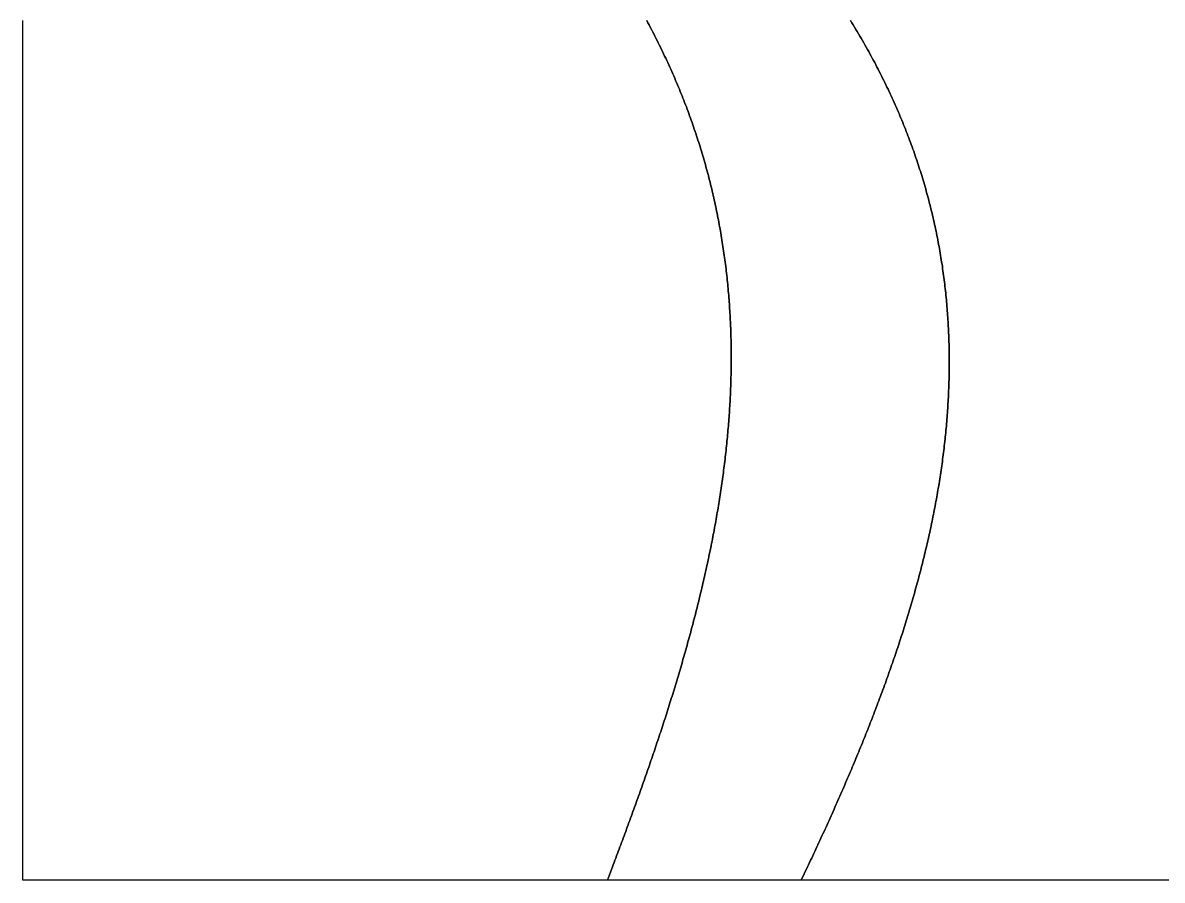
# Model space of a CAD drawing. Header units: millimetres. Extents: x 0 to 514, y 0 to 387.
# Drawn here: x 0 to 257, y 0 to 193.5 of the extents above; entities that cross this region are included whole.
import ezdxf

# ---------------------------------------------------------------- set-up
doc = ezdxf.new("R2010")
doc.units = ezdxf.units.MM
for name, color, linetype in [('P01', 3, 'CONTINUOUS'), ('P02', 3, 'CONTINUOUS'), ('P03', 3, 'CONTINUOUS')]:
    doc.layers.add(name, color=color, linetype=linetype)

msp = doc.modelspace()

# ---------------------------------------------------------------- linework, layer by layer
at = {"layer": 'P01'}
msp.add_lwpolyline([(140.733027, 194), (141, 193.5), (141.266643, 193), (141.531141, 192.5), (141.7935, 192), (142.053725, 191.5), (142.31182, 191), (142.567791, 190.5), (142.821642, 190), (143.073379, 189.5), (143.323007, 189), (143.57053, 188.5), (143.815954, 188), (144.059283, 187.5), (144.300523, 187), (144.539679, 186.5), (144.776755, 186), (145.011756, 185.5), (145.244688, 185), (145.475556, 184.5), (145.704364, 184), (145.931117, 183.5), (146.155821, 183), (146.37848, 182.5), (146.5991, 182), (146.817685, 181.5), (147.034241, 181), (147.248772, 180.5), (147.461284, 180), (147.671781, 179.5), (147.880268, 179), (148.086751, 178.5), (148.291234, 178), (148.493722, 177.5), (148.694221, 177), (148.892735, 176.5), (149.08927, 176), (149.28383, 175.5), (149.47642, 175), (149.667045, 174.5), (149.855711, 174), (150.042422, 173.5), (150.227183, 173), (150.41, 172.5), (150.590877, 172), (150.769819, 171.5), (150.946831, 171), (151.121919, 170.5), (151.295087, 170), (151.46634, 169.5), (151.635683, 169), (151.803121, 168.5), (151.96866, 168), (152.132303, 167.5), (152.294057, 167), (152.453926, 166.5), (152.611916, 166), (152.76803, 165.5), (152.922274, 165), (153.074654, 164.5), (153.225174, 164), (153.373838, 163.5), (153.520653, 163), (153.665623, 162.5), (153.808753, 162), (153.950048, 161.5), (154.089513, 161), (154.227153, 160.5), (154.362973, 160), (154.496979, 159.5), (154.629174, 159), (154.759564, 158.5), (154.888154, 158), (155.014949, 157.5), (155.139954, 157), (155.263175, 156.5), (155.384615, 156), (155.50428, 155.5), (155.622174, 155), (155.738304, 154.5), (155.852674, 154), (155.965289, 153.5), (156.076153, 153), (156.185273, 152.5), (156.292652, 152), (156.398296, 151.5), (156.50221, 151), (156.604399, 150.5), (156.704868, 150), (156.803621, 149.5), (156.900665, 149), (156.996003, 148.5), (157.089641, 148), (157.181583, 147.5), (157.271836, 147), (157.360403, 146.5), (157.44729, 146), (157.532502, 145.5), (157.616044, 145), (157.69792, 144.5), (157.778136, 144), (157.856696, 143.5), (157.933607, 143), (158.008872, 142.5), (158.082497, 142), (158.154486, 141.5), (158.224845, 141), (158.293579, 140.5), (158.360692, 140), (158.42619, 139.5), (158.490078, 139), (158.55236, 138.5), (158.613042, 138), (158.672129, 137.5), (158.729625, 137), (158.785535, 136.5), (158.839865, 136), (158.89262, 135.5), (158.943804, 135), (158.993423, 134.5), (159.041482, 134), (159.087985, 133.5), (159.132937, 133), (159.176344, 132.5), (159.21821, 132), (159.258541, 131.5), (159.297341, 131), (159.334616, 130.5), (159.37037, 130), (159.404609, 129.5), (159.437337, 129), (159.46856, 128.5), (159.498282, 128), (159.526508, 127.5), (159.553244, 127), (159.578494, 126.5), (159.602263, 126), (159.624557, 125.5), (159.64538, 125), (159.664738, 124.5), (159.682635, 124), (159.699076, 123.5), (159.714067, 123), (159.727612, 122.5), (159.739716, 122), (159.750384, 121.5), (159.759622, 121), (159.767434, 120.5), (159.773825, 120), (159.7788, 119.5), (159.782365, 119), (159.784524, 118.5), (159.785282, 118), (159.784645, 117.5), (159.782616, 117), (159.779202, 116.5), (159.774407, 116), (159.768236, 115.5), (159.760695, 115), (159.751787, 114.5), (159.741519, 114), (159.729894, 113.5), (159.716919, 113), (159.702598, 112.5), (159.686936, 112), (159.669938, 111.5), (159.65161, 111), (159.631955, 110.5), (159.610979, 110), (159.588688, 109.5), (159.565085, 109), (159.540177, 108.5), (159.513967, 108), (159.486462, 107.5), (159.457666, 107), (159.427583, 106.5), (159.39622, 106), (159.36358, 105.5), (159.32967, 105), (159.294493, 104.5), (159.258056, 104), (159.220362, 103.5), (159.181417, 103), (159.141227, 102.5), (159.099795, 102), (159.057127, 101.5), (159.013228, 101), (158.968103, 100.5), (158.921756, 100), (158.874194, 99.5), (158.82542, 99), (158.775441, 98.5), (158.72426, 98), (158.671883, 97.5), (158.618314, 97), (158.56356, 96.5), (158.507624, 96), (158.450512, 95.5), (158.392229, 95), (158.33278, 94.5), (158.272169, 94), (158.210403, 93.5), (158.147485, 93), (158.08342, 92.5), (158.018215, 92), (157.951873, 91.5), (157.8844, 91), (157.8158, 90.5), (157.746079, 90), (157.675242, 89.5), (157.603294, 89), (157.530239, 88.5), (157.456083, 88), (157.38083, 87.5), (157.304486, 87), (157.227056, 86.5), (157.148544, 86), (157.068956, 85.5), (156.988296, 85), (156.90657, 84.5), (156.823783, 84), (156.739939, 83.5), (156.655044, 83), (156.569102, 82.5), (156.482119, 82), (156.394099, 81.5), (156.305048, 81), (156.21497, 80.5), (156.123871, 80), (156.031755, 79.5), (155.938628, 79), (155.844494, 78.5), (155.749359, 78), (155.653227, 77.5), (155.556104, 77), (155.457993, 76.5), (155.358902, 76), (155.258834, 75.5), (155.157794, 75), (155.055787, 74.5), (154.952819, 74), (154.848894, 73.5), (154.744018, 73), (154.638195, 72.5), (154.53143, 72), (154.423729, 71.5), (154.315096, 71), (154.205536, 70.5), (154.095055, 70), (153.983657, 69.5), (153.871347, 69), (153.75813, 68.5), (153.644012, 68), (153.528997, 67.5), (153.41309, 67), (153.296296, 66.5), (153.178621, 66), (153.060069, 65.5), (152.940645, 65), (152.820354, 64.5), (152.699201, 64), (152.577192, 63.5), (152.454331, 63), (152.330622, 62.5), (152.206072, 62), (152.080686, 61.5), (151.954467, 61), (151.827421, 60.5), (151.699554, 60), (151.570869, 59.5), (151.441373, 59), (151.31107, 58.5), (151.179965, 58), (151.048062, 57.5), (150.915368, 57), (150.781887, 56.5), (150.647624, 56), (150.512584, 55.5), (150.376772, 55), (150.240193, 54.5), (150.102852, 54), (149.964754, 53.5), (149.825904, 53), (149.686307, 52.5), (149.545968, 52), (149.404892, 51.5), (149.263084, 51), (149.120548, 50.5), (148.977291, 50), (148.833316, 49.5), (148.68863, 49), (148.543236, 48.5), (148.39714, 48), (148.250347, 47.5), (148.102862, 47), (147.95469, 46.5), (147.805835, 46), (147.656304, 45.5), (147.5061, 45), (147.355229, 44.5), (147.203695, 44), (147.051505, 43.5), (146.898662, 43), (146.745172, 42.5), (146.59104, 42), (146.436271, 41.5), (146.280869, 41), (146.12484, 40.5), (145.968189, 40), (145.810921, 39.5), (145.65304, 39), (145.494552, 38.5), (145.335461, 38), (145.175774, 37.5), (145.015494, 37), (144.854626, 36.5), (144.693177, 36), (144.531149, 35.5), (144.36855, 35), (144.205383, 34.5), (144.041654, 34), (143.877367, 33.5), (143.712528, 33), (143.547141, 32.5), (143.381212, 32), (143.214746, 31.5), (143.047747, 31), (142.880221, 30.5), (142.712172, 30), (142.543606, 29.5), (142.374527, 29), (142.204941, 28.5), (142.034852, 28), (141.864266, 27.5), (141.693187, 27), (141.52162, 26.5), (141.349571, 26), (141.177045, 25.5), (141.004046, 25), (140.830579, 24.5), (140.65665, 24), (140.482263, 23.5), (140.307424, 23), (140.132137, 22.5), (139.956407, 22), (139.78024, 21.5), (139.60364, 21), (139.426612, 20.5), (139.249162, 20), (139.071294, 19.5), (138.893014, 19), (138.714325, 18.5), (138.535234, 18), (138.355746, 17.5), (138.175864, 17), (137.995595, 16.5), (137.814943, 16), (137.633913, 15.5), (137.452511, 15), (137.270741, 14.5), (137.088608, 14), (136.906117, 13.5), (136.723274, 13), (136.540082, 12.5), (136.356548, 12), (136.172676, 11.5), (135.988471, 11), (135.803939, 10.5), (135.619083, 10), (135.43391, 9.5), (135.248423, 9), (135.062629, 8.5), (134.876532, 8), (134.690137, 7.5), (134.503449, 7), (134.316473, 6.5), (134.129215, 6), (133.941678, 5.5), (133.753868, 5), (133.565791, 4.5), (133.37745, 4), (133.188852, 3.5), (133, 3), (131.866142, 0), (0, 0), (0, 3), (0, 3.5), (0, 4), (0, 4.5), (0, 5), (0, 5.5), (0, 6), (0, 6.5), (0, 7), (0, 7.5), (0, 8), (0, 8.5), (0, 9), (0, 9.5), (0, 10), (0, 10.5), (0, 11), (0, 11.5), (0, 12), (0, 12.5), (0, 13), (0, 13.5), (0, 14), (0, 14.5), (0, 15), (0, 15.5), (0, 16), (0, 16.5), (0, 17), (0, 17.5), (0, 18), (0, 18.5), (0, 19), (0, 19.5), (0, 20), (0, 20.5), (0, 21), (0, 21.5), (0, 22), (0, 22.5), (0, 23), (0, 23.5), (0, 24), (0, 24.5), (0, 25), (0, 25.5), (0, 26), (0, 26.5), (0, 27), (0, 27.5), (0, 28), (0, 28.5), (0, 29), (0, 29.5), (0, 30), (0, 30.5), (0, 31), (0, 31.5), (0, 32), (0, 32.5), (0, 33), (0, 33.5), (0, 34), (0, 34.5), (0, 35), (0, 35.5), (0, 36), (0, 36.5), (0, 37), (0, 37.5), (0, 38), (0, 38.5), (0, 39), (0, 39.5), (0, 40), (0, 40.5), (0, 41), (0, 41.5), (0, 42), (0, 42.5), (0, 43), (0, 43.5), (0, 44), (0, 44.5), (0, 45), (0, 45.5), (0, 46), (0, 46.5), (0, 47), (0, 47.5), (0, 48), (0, 48.5), (0, 49), (0, 49.5), (0, 50), (0, 50.5), (0, 51), (0, 51.5), (0, 52), (0, 52.5), (0, 53), (0, 53.5), (0, 54), (0, 54.5), (0, 55), (0, 55.5), (0, 56), (0, 56.5), (0, 57), (0, 57.5), (0, 58), (0, 58.5), (0, 59), (0, 59.5), (0, 60), (0, 60.5), (0, 61), (0, 61.5), (0, 62), (0, 62.5), (0, 63), (0, 63.5), (0, 64), (0, 64.5), (0, 65), (0, 65.5), (0, 66), (0, 66.5), (0, 67), (0, 67.5), (0, 68), (0, 68.5), (0, 69), (0, 69.5), (0, 70), (0, 70.5), (0, 71), (0, 71.5), (0, 72), (0, 72.5), (0, 73), (0, 73.5), (0, 74), (0, 74.5), (0, 75), (0, 75.5), (0, 76), (0, 76.5), (0, 77), (0, 77.5), (0, 78), (0, 78.5), (0, 79), (0, 79.5), (0, 80), (0, 80.5), (0, 81), (0, 81.5), (0, 82), (0, 82.5), (0, 83), (0, 83.5), (0, 84), (0, 84.5), (0, 85), (0, 85.5), (0, 86), (0, 86.5), (0, 87), (0, 87.5), (0, 88), (0, 88.5), (0, 89), (0, 89.5), (0, 90), (0, 90.5), (0, 91), (0, 91.5), (0, 92), (0, 92.5), (0, 93), (0, 93.5), (0, 94), (0, 94.5), (0, 95), (0, 95.5), (0, 96), (0, 96.5), (0, 97), (0, 97.5), (0, 98), (0, 98.5), (0, 99), (0, 99.5), (0, 100), (0, 100.5), (0, 101), (0, 101.5), (0, 102), (0, 102.5), (0, 103), (0, 103.5), (0, 104), (0, 104.5), (0, 105), (0, 105.5), (0, 106), (0, 106.5), (0, 107), (0, 107.5), (0, 108), (0, 108.5), (0, 109), (0, 109.5), (0, 110), (0, 110.5), (0, 111), (0, 111.5), (0, 112), (0, 112.5), (0, 113), (0, 113.5), (0, 114), (0, 114.5), (0, 115), (0, 115.5), (0, 116), (0, 116.5), (0, 117), (0, 117.5), (0, 118), (0, 118.5), (0, 119), (0, 119.5), (0, 120), (0, 120.5), (0, 121), (0, 121.5), (0, 122), (0, 122.5), (0, 123), (0, 123.5), (0, 124), (0, 124.5), (0, 125), (0, 125.5), (0, 126), (0, 126.5), (0, 127), (0, 127.5), (0, 128), (0, 128.5), (0, 129), (0, 129.5), (0, 130), (0, 130.5), (0, 131), (0, 131.5), (0, 132), (0, 132.5), (0, 133), (0, 133.5), (0, 134), (0, 134.5), (0, 135), (0, 135.5), (0, 136), (0, 136.5), (0, 137), (0, 137.5), (0, 138), (0, 138.5), (0, 139), (0, 139.5), (0, 140), (0, 140.5), (0, 141), (0, 141.5), (0, 142), (0, 142.5), (0, 143), (0, 143.5), (0, 144), (0, 144.5), (0, 145), (0, 145.5), (0, 146), (0, 146.5), (0, 147), (0, 147.5), (0, 148), (0, 148.5), (0, 149), (0, 149.5), (0, 150), (0, 150.5), (0, 151), (0, 151.5), (0, 152), (0, 152.5), (0, 153), (0, 153.5), (0, 154), (0, 154.5), (0, 155), (0, 155.5), (0, 156), (0, 156.5), (0, 157), (0, 157.5), (0, 158), (0, 158.5), (0, 159), (0, 159.5), (0, 160), (0, 160.5), (0, 161), (0, 161.5), (0, 162), (0, 162.5), (0, 163), (0, 163.5), (0, 164), (0, 164.5), (0, 165), (0, 165.5), (0, 166), (0, 166.5), (0, 167), (0, 167.5), (0, 168), (0, 168.5), (0, 169), (0, 169.5), (0, 170), (0, 170.5), (0, 171), (0, 171.5), (0, 172), (0, 172.5), (0, 173), (0, 173.5), (0, 174), (0, 174.5), (0, 175), (0, 175.5), (0, 176), (0, 176.5), (0, 177), (0, 177.5), (0, 178), (0, 178.5), (0, 179), (0, 179.5), (0, 180), (0, 180.5), (0, 181), (0, 181.5), (0, 182), (0, 182.5), (0, 183), (0, 183.5), (0, 184), (0, 184.5), (0, 185), (0, 185.5), (0, 186), (0, 186.5), (0, 187), (0, 187.5), (0, 188), (0, 188.5), (0, 189), (0, 189.5), (0, 190), (0, 190.5), (0, 191), (0, 191.5), (0, 192), (0, 192.5), (0, 193), (0, 193.5), (0, 194)], dxfattribs=at)
at = {"layer": 'P02'}
msp.add_lwpolyline([(186.693905, 194), (187, 193.5), (187.305889, 193), (187.609385, 192.5), (187.910495, 192), (188.209222, 191.5), (188.505573, 191), (188.799551, 190.5), (189.091163, 190), (189.380413, 189.5), (189.667307, 189), (189.951849, 188.5), (190.234045, 188), (190.5139, 187.5), (190.791418, 187), (191.066605, 186.5), (191.339467, 186), (191.610007, 185.5), (191.878232, 185), (192.144146, 184.5), (192.407755, 184), (192.669063, 183.5), (192.928076, 183), (193.184798, 182.5), (193.439236, 182), (193.691393, 181.5), (193.941276, 181), (194.188888, 180.5), (194.434236, 180), (194.677324, 179.5), (194.918157, 179), (195.156741, 178.5), (195.393081, 178), (195.627181, 177.5), (195.859047, 177), (196.088684, 176.5), (196.316098, 176), (196.541292, 175.5), (196.764272, 175), (196.985044, 174.5), (197.203612, 174), (197.419982, 173.5), (197.634158, 173), (197.846146, 172.5), (198.055951, 172), (198.263578, 171.5), (198.469032, 171), (198.672318, 170.5), (198.873441, 170), (199.072406, 169.5), (199.269219, 169), (199.463885, 168.5), (199.656408, 168), (199.846793, 167.5), (200.035047, 167), (200.221173, 166.5), (200.405177, 166), (200.587065, 165.5), (200.76684, 165), (200.944509, 164.5), (201.120077, 164), (201.293548, 163.5), (201.464927, 163), (201.63422, 162.5), (201.801432, 162), (201.966568, 161.5), (202.129633, 161), (202.290632, 160.5), (202.44957, 160), (202.606452, 159.5), (202.761284, 159), (202.91407, 158.5), (203.064816, 158), (203.213526, 157.5), (203.360207, 157), (203.504862, 156.5), (203.647497, 156), (203.788117, 155.5), (203.926728, 155), (204.063333, 154.5), (204.197939, 154), (204.330551, 153.5), (204.461173, 153), (204.589811, 152.5), (204.716469, 152), (204.841154, 151.5), (204.963869, 151), (205.084621, 150.5), (205.203413, 150), (205.320252, 149.5), (205.435142, 149), (205.548089, 148.5), (205.659097, 148), (205.768172, 147.5), (205.875319, 147), (205.980542, 146.5), (206.083848, 146), (206.18524, 145.5), (206.284725, 145), (206.382307, 144.5), (206.477991, 144), (206.571783, 143.5), (206.663687, 143), (206.753709, 142.5), (206.841854, 142), (206.928126, 141.5), (207.012532, 141), (207.095075, 140.5), (207.175762, 140), (207.254597, 139.5), (207.331585, 139), (207.406732, 138.5), (207.480042, 138), (207.551521, 137.5), (207.621174, 137), (207.689005, 136.5), (207.75502, 136), (207.819225, 135.5), (207.881623, 135), (207.942221, 134.5), (208.001023, 134), (208.058035, 133.5), (208.113261, 133), (208.166706, 132.5), (208.218377, 132), (208.268277, 131.5), (208.316412, 131), (208.362787, 130.5), (208.407407, 130), (208.450278, 129.5), (208.491404, 129), (208.53079, 128.5), (208.568442, 128), (208.604364, 127.5), (208.638562, 127), (208.671041, 126.5), (208.701806, 126), (208.730862, 125.5), (208.758213, 125), (208.783867, 124.5), (208.807826, 124), (208.830097, 123.5), (208.850684, 123), (208.869593, 122.5), (208.886829, 122), (208.902396, 121.5), (208.916301, 121), (208.928547, 120.5), (208.93914, 120), (208.948086, 119.5), (208.955389, 119), (208.961054, 118.5), (208.965087, 118), (208.967492, 117.5), (208.968275, 117), (208.967441, 116.5), (208.964995, 116), (208.960942, 115.5), (208.955287, 115), (208.948035, 114.5), (208.939191, 114), (208.928761, 113.5), (208.916749, 113), (208.903161, 112.5), (208.888001, 112), (208.871275, 111.5), (208.852988, 111), (208.833145, 110.5), (208.811752, 110), (208.788812, 109.5), (208.764332, 109), (208.738316, 108.5), (208.710769, 108), (208.681697, 107.5), (208.651105, 107), (208.618997, 106.5), (208.585379, 106), (208.550257, 105.5), (208.513634, 105), (208.475516, 104.5), (208.435909, 104), (208.394817, 103.5), (208.352246, 103), (208.3082, 102.5), (208.262685, 102), (208.215705, 101.5), (208.167267, 101), (208.117374, 100.5), (208.066032, 100), (208.013247, 99.5), (207.959023, 99), (207.903365, 98.5), (207.846279, 98), (207.787769, 97.5), (207.72784, 97), (207.666499, 96.5), (207.603749, 96), (207.539597, 95.5), (207.474046, 95), (207.407103, 94.5), (207.338771, 94), (207.269057, 93.5), (207.197966, 93), (207.125502, 92.5), (207.051671, 92), (206.976477, 91.5), (206.899926, 91), (206.822023, 90.5), (206.742774, 90), (206.662182, 89.5), (206.580254, 89), (206.496993, 88.5), (206.412407, 88), (206.326499, 87.5), (206.239274, 87), (206.150738, 86.5), (206.060896, 86), (205.969753, 85.5), (205.877314, 85), (205.783584, 84.5), (205.688568, 84), (205.592272, 83.5), (205.4947, 83), (205.395858, 82.5), (205.29575, 82), (205.194382, 81.5), (205.091758, 81), (204.987885, 80.5), (204.882766, 80), (204.776408, 79.5), (204.668815, 79), (204.559992, 78.5), (204.449945, 78), (204.338678, 77.5), (204.226196, 77), (204.112506, 76.5), (203.997611, 76), (203.881517, 75.5), (203.764229, 75), (203.645752, 74.5), (203.526092, 74), (203.405252, 73.5), (203.283239, 73), (203.160058, 72.5), (203.035713, 72), (202.91021, 71.5), (202.783553, 71), (202.655749, 70.5), (202.526801, 70), (202.396716, 69.5), (202.265498, 69), (202.133152, 68.5), (201.999683, 68), (201.865097, 67.5), (201.729398, 67), (201.592593, 66.5), (201.454684, 66), (201.315679, 65.5), (201.175582, 65), (201.034398, 64.5), (200.892132, 64), (200.748789, 63.5), (200.604375, 63), (200.458894, 62.5), (200.312352, 62), (200.164753, 61.5), (200.016103, 61), (199.866407, 60.5), (199.71567, 60), (199.563897, 59.5), (199.411093, 59), (199.257263, 58.5), (199.102413, 58), (198.946547, 57.5), (198.789671, 57), (198.63179, 56.5), (198.472908, 56), (198.313031, 55.5), (198.152164, 55), (197.990312, 54.5), (197.82748, 54), (197.663673, 53.5), (197.498897, 53), (197.333156, 52.5), (197.166456, 52), (196.998802, 51.5), (196.830198, 51), (196.66065, 50.5), (196.490163, 50), (196.318742, 49.5), (196.146392, 49), (195.973118, 48.5), (195.798926, 48), (195.62382, 47.5), (195.447806, 47), (195.270888, 46.5), (195.093072, 46), (194.914363, 45.5), (194.734765, 45), (194.554285, 44.5), (194.372927, 44), (194.190696, 43.5), (194.007598, 43), (193.823637, 42.5), (193.638818, 42), (193.453147, 41.5), (193.266629, 41), (193.079268, 40.5), (192.891071, 40), (192.702041, 39.5), (192.512185, 39), (192.321507, 38.5), (192.130012, 38), (191.937705, 37.5), (191.744593, 37), (191.550678, 36.5), (191.355968, 36), (191.160466, 35.5), (190.964178, 35), (190.767109, 34.5), (190.569264, 34), (190.370649, 33.5), (190.171267, 33), (189.971125, 32.5), (189.770228, 32), (189.56858, 31.5), (189.366187, 31), (189.163054, 30.5), (188.959185, 30), (188.754587, 29.5), (188.549264, 29), (188.34322, 28.5), (188.136463, 28), (187.928995, 27.5), (187.720823, 27), (187.511952, 26.5), (187.302386, 26), (187.092131, 25.5), (186.881192, 25), (186.669574, 24.5), (186.457282, 24), (186.244321, 23.5), (186.030697, 23), (185.816414, 22.5), (185.601477, 22), (185.385892, 21.5), (185.169664, 21), (184.952797, 20.5), (184.735297, 20), (184.517169, 19.5), (184.298419, 19), (184.07905, 18.5), (183.859069, 18), (183.63848, 17.5), (183.417288, 17), (183.1955, 16.5), (182.973118, 16), (182.75015, 15.5), (182.526599, 15), (182.302472, 14.5), (182.077772, 14), (181.852506, 13.5), (181.626677, 13), (181.400293, 12.5), (181.173356, 12), (180.945873, 11.5), (180.717849, 11), (180.489289, 10.5), (180.260197, 10), (180.03058, 9.5), (179.800441, 9), (179.569787, 8.5), (179.338622, 8), (179.106951, 7.5), (178.874779, 7), (178.642112, 6.5), (178.408955, 6), (178.175313, 5.5), (177.94119, 5), (177.706592, 4.5), (177.471525, 4), (177.235992, 3.5), (177, 3), (175.582677, 0), (131.866142, 0), (133, 3), (133.188852, 3.5), (133.37745, 4), (133.565791, 4.5), (133.753868, 5), (133.941678, 5.5), (134.129215, 6), (134.316473, 6.5), (134.503449, 7), (134.690137, 7.5), (134.876532, 8), (135.062629, 8.5), (135.248423, 9), (135.43391, 9.5), (135.619083, 10), (135.803939, 10.5), (135.988471, 11), (136.172676, 11.5), (136.356548, 12), (136.540082, 12.5), (136.723274, 13), (136.906117, 13.5), (137.088608, 14), (137.270741, 14.5), (137.452511, 15), (137.633913, 15.5), (137.814943, 16), (137.995595, 16.5), (138.175864, 17), (138.355746, 17.5), (138.535234, 18), (138.714325, 18.5), (138.893014, 19), (139.071294, 19.5), (139.249162, 20), (139.426612, 20.5), (139.60364, 21), (139.78024, 21.5), (139.956407, 22), (140.132137, 22.5), (140.307424, 23), (140.482263, 23.5), (140.65665, 24), (140.830579, 24.5), (141.004046, 25), (141.177045, 25.5), (141.349571, 26), (141.52162, 26.5), (141.693187, 27), (141.864266, 27.5), (142.034852, 28), (142.204941, 28.5), (142.374527, 29), (142.543606, 29.5), (142.712172, 30), (142.880221, 30.5), (143.047747, 31), (143.214746, 31.5), (143.381212, 32), (143.547141, 32.5), (143.712528, 33), (143.877367, 33.5), (144.041654, 34), (144.205383, 34.5), (144.36855, 35), (144.531149, 35.5), (144.693177, 36), (144.854626, 36.5), (145.015494, 37), (145.175774, 37.5), (145.335461, 38), (145.494552, 38.5), (145.65304, 39), (145.810921, 39.5), (145.968189, 40), (146.12484, 40.5), (146.280869, 41), (146.436271, 41.5), (146.59104, 42), (146.745172, 42.5), (146.898662, 43), (147.051505, 43.5), (147.203695, 44), (147.355229, 44.5), (147.5061, 45), (147.656304, 45.5), (147.805835, 46), (147.95469, 46.5), (148.102862, 47), (148.250347, 47.5), (148.39714, 48), (148.543236, 48.5), (148.68863, 49), (148.833316, 49.5), (148.977291, 50), (149.120548, 50.5), (149.263084, 51), (149.404892, 51.5), (149.545968, 52), (149.686307, 52.5), (149.825904, 53), (149.964754, 53.5), (150.102852, 54), (150.240193, 54.5), (150.376772, 55), (150.512584, 55.5), (150.647624, 56), (150.781887, 56.5), (150.915368, 57), (151.048062, 57.5), (151.179965, 58), (151.31107, 58.5), (151.441373, 59), (151.570869, 59.5), (151.699554, 60), (151.827421, 60.5), (151.954467, 61), (152.080686, 61.5), (152.206072, 62), (152.330622, 62.5), (152.454331, 63), (152.577192, 63.5), (152.699201, 64), (152.820354, 64.5), (152.940645, 65), (153.060069, 65.5), (153.178621, 66), (153.296296, 66.5), (153.41309, 67), (153.528997, 67.5), (153.644012, 68), (153.75813, 68.5), (153.871347, 69), (153.983657, 69.5), (154.095055, 70), (154.205536, 70.5), (154.315096, 71), (154.423729, 71.5), (154.53143, 72), (154.638195, 72.5), (154.744018, 73), (154.848894, 73.5), (154.952819, 74), (155.055787, 74.5), (155.157794, 75), (155.258834, 75.5), (155.358902, 76), (155.457993, 76.5), (155.556104, 77), (155.653227, 77.5), (155.749359, 78), (155.844494, 78.5), (155.938628, 79), (156.031755, 79.5), (156.123871, 80), (156.21497, 80.5), (156.305048, 81), (156.394099, 81.5), (156.482119, 82), (156.569102, 82.5), (156.655044, 83), (156.739939, 83.5), (156.823783, 84), (156.90657, 84.5), (156.988296, 85), (157.068956, 85.5), (157.148544, 86), (157.227056, 86.5), (157.304486, 87), (157.38083, 87.5), (157.456083, 88), (157.530239, 88.5), (157.603294, 89), (157.675242, 89.5), (157.746079, 90), (157.8158, 90.5), (157.8844, 91), (157.951873, 91.5), (158.018215, 92), (158.08342, 92.5), (158.147485, 93), (158.210403, 93.5), (158.272169, 94), (158.33278, 94.5), (158.392229, 95), (158.450512, 95.5), (158.507624, 96), (158.56356, 96.5), (158.618314, 97), (158.671883, 97.5), (158.72426, 98), (158.775441, 98.5), (158.82542, 99), (158.874194, 99.5), (158.921756, 100), (158.968103, 100.5), (159.013228, 101), (159.057127, 101.5), (159.099795, 102), (159.141227, 102.5), (159.181417, 103), (159.220362, 103.5), (159.258056, 104), (159.294493, 104.5), (159.32967, 105), (159.36358, 105.5), (159.39622, 106), (159.427583, 106.5), (159.457666, 107), (159.486462, 107.5), (159.513967, 108), (159.540177, 108.5), (159.565085, 109), (159.588688, 109.5), (159.610979, 110), (159.631955, 110.5), (159.65161, 111), (159.669938, 111.5), (159.686936, 112), (159.702598, 112.5), (159.716919, 113), (159.729894, 113.5), (159.741519, 114), (159.751787, 114.5), (159.760695, 115), (159.768236, 115.5), (159.774407, 116), (159.779202, 116.5), (159.782616, 117), (159.784645, 117.5), (159.785282, 118), (159.784524, 118.5), (159.782365, 119), (159.7788, 119.5), (159.773825, 120), (159.767434, 120.5), (159.759622, 121), (159.750384, 121.5), (159.739716, 122), (159.727612, 122.5), (159.714067, 123), (159.699076, 123.5), (159.682635, 124), (159.664738, 124.5), (159.64538, 125), (159.624557, 125.5), (159.602263, 126), (159.578494, 126.5), (159.553244, 127), (159.526508, 127.5), (159.498282, 128), (159.46856, 128.5), (159.437337, 129), (159.404609, 129.5), (159.37037, 130), (159.334616, 130.5), (159.297341, 131), (159.258541, 131.5), (159.21821, 132), (159.176344, 132.5), (159.132937, 133), (159.087985, 133.5), (159.041482, 134), (158.993423, 134.5), (158.943804, 135), (158.89262, 135.5), (158.839865, 136), (158.785535, 136.5), (158.729625, 137), (158.672129, 137.5), (158.613042, 138), (158.55236, 138.5), (158.490078, 139), (158.42619, 139.5), (158.360692, 140), (158.293579, 140.5), (158.224845, 141), (158.154486, 141.5), (158.082497, 142), (158.008872, 142.5), (157.933607, 143), (157.856696, 143.5), (157.778136, 144), (157.69792, 144.5), (157.616044, 145), (157.532502, 145.5), (157.44729, 146), (157.360403, 146.5), (157.271836, 147), (157.181583, 147.5), (157.089641, 148), (156.996003, 148.5), (156.900665, 149), (156.803621, 149.5), (156.704868, 150), (156.604399, 150.5), (156.50221, 151), (156.398296, 151.5), (156.292652, 152), (156.185273, 152.5), (156.076153, 153), (155.965289, 153.5), (155.852674, 154), (155.738304, 154.5), (155.622174, 155), (155.50428, 155.5), (155.384615, 156), (155.263175, 156.5), (155.139954, 157), (155.014949, 157.5), (154.888154, 158), (154.759564, 158.5), (154.629174, 159), (154.496979, 159.5), (154.362973, 160), (154.227153, 160.5), (154.089513, 161), (153.950048, 161.5), (153.808753, 162), (153.665623, 162.5), (153.520653, 163), (153.373838, 163.5), (153.225174, 164), (153.074654, 164.5), (152.922274, 165), (152.76803, 165.5), (152.611916, 166), (152.453926, 166.5), (152.294057, 167), (152.132303, 167.5), (151.96866, 168), (151.803121, 168.5), (151.635683, 169), (151.46634, 169.5), (151.295087, 170), (151.121919, 170.5), (150.946831, 171), (150.769819, 171.5), (150.590877, 172), (150.41, 172.5), (150.227183, 173), (150.042422, 173.5), (149.855711, 174), (149.667045, 174.5), (149.47642, 175), (149.28383, 175.5), (149.08927, 176), (148.892735, 176.5), (148.694221, 177), (148.493722, 177.5), (148.291234, 178), (148.086751, 178.5), (147.880268, 179), (147.671781, 179.5), (147.461284, 180), (147.248772, 180.5), (147.034241, 181), (146.817685, 181.5), (146.5991, 182), (146.37848, 182.5), (146.155821, 183), (145.931117, 183.5), (145.704364, 184), (145.475556, 184.5), (145.244688, 185), (145.011756, 185.5), (144.776755, 186), (144.539679, 186.5), (144.300523, 187), (144.059283, 187.5), (143.815954, 188), (143.57053, 188.5), (143.323007, 189), (143.073379, 189.5), (142.821642, 190), (142.567791, 190.5), (142.31182, 191), (142.053725, 191.5), (141.7935, 192), (141.531141, 192.5), (141.266643, 193), (141, 193.5), (140.733027, 194)], dxfattribs=at)
at = {"layer": 'P03'}
msp.add_lwpolyline([(335.771654, 0), (175.582677, 0), (177, 3), (177.235992, 3.5), (177.471525, 4), (177.706592, 4.5), (177.94119, 5), (178.175313, 5.5), (178.408955, 6), (178.642112, 6.5), (178.874779, 7), (179.106951, 7.5), (179.338622, 8), (179.569787, 8.5), (179.800441, 9), (180.03058, 9.5), (180.260197, 10), (180.489289, 10.5), (180.717849, 11), (180.945873, 11.5), (181.173356, 12), (181.400293, 12.5), (181.626677, 13), (181.852506, 13.5), (182.077772, 14), (182.302472, 14.5), (182.526599, 15), (182.75015, 15.5), (182.973118, 16), (183.1955, 16.5), (183.417288, 17), (183.63848, 17.5), (183.859069, 18), (184.07905, 18.5), (184.298419, 19), (184.517169, 19.5), (184.735297, 20), (184.952797, 20.5), (185.169664, 21), (185.385892, 21.5), (185.601477, 22), (185.816414, 22.5), (186.030697, 23), (186.244321, 23.5), (186.457282, 24), (186.669574, 24.5), (186.881192, 25), (187.092131, 25.5), (187.302386, 26), (187.511952, 26.5), (187.720823, 27), (187.928995, 27.5), (188.136463, 28), (188.34322, 28.5), (188.549264, 29), (188.754587, 29.5), (188.959185, 30), (189.163054, 30.5), (189.366187, 31), (189.56858, 31.5), (189.770228, 32), (189.971125, 32.5), (190.171267, 33), (190.370649, 33.5), (190.569264, 34), (190.767109, 34.5), (190.964178, 35), (191.160466, 35.5), (191.355968, 36), (191.550678, 36.5), (191.744593, 37), (191.937705, 37.5), (192.130012, 38), (192.321507, 38.5), (192.512185, 39), (192.702041, 39.5), (192.891071, 40), (193.079268, 40.5), (193.266629, 41), (193.453147, 41.5), (193.638818, 42), (193.823637, 42.5), (194.007598, 43), (194.190696, 43.5), (194.372927, 44), (194.554285, 44.5), (194.734765, 45), (194.914363, 45.5), (195.093072, 46), (195.270888, 46.5), (195.447806, 47), (195.62382, 47.5), (195.798926, 48), (195.973118, 48.5), (196.146392, 49), (196.318742, 49.5), (196.490163, 50), (196.66065, 50.5), (196.830198, 51), (196.998802, 51.5), (197.166456, 52), (197.333156, 52.5), (197.498897, 53), (197.663673, 53.5), (197.82748, 54), (197.990312, 54.5), (198.152164, 55), (198.313031, 55.5), (198.472908, 56), (198.63179, 56.5), (198.789671, 57), (198.946547, 57.5), (199.102413, 58), (199.257263, 58.5), (199.411093, 59), (199.563897, 59.5), (199.71567, 60), (199.866407, 60.5), (200.016103, 61), (200.164753, 61.5), (200.312352, 62), (200.458894, 62.5), (200.604375, 63), (200.748789, 63.5), (200.892132, 64), (201.034398, 64.5), (201.175582, 65), (201.315679, 65.5), (201.454684, 66), (201.592593, 66.5), (201.729398, 67), (201.865097, 67.5), (201.999683, 68), (202.133152, 68.5), (202.265498, 69), (202.396716, 69.5), (202.526801, 70), (202.655749, 70.5), (202.783553, 71), (202.91021, 71.5), (203.035713, 72), (203.160058, 72.5), (203.283239, 73), (203.405252, 73.5), (203.526092, 74), (203.645752, 74.5), (203.764229, 75), (203.881517, 75.5), (203.997611, 76), (204.112506, 76.5), (204.226196, 77), (204.338678, 77.5), (204.449945, 78), (204.559992, 78.5), (204.668815, 79), (204.776408, 79.5), (204.882766, 80), (204.987885, 80.5), (205.091758, 81), (205.194382, 81.5), (205.29575, 82), (205.395858, 82.5), (205.4947, 83), (205.592272, 83.5), (205.688568, 84), (205.783584, 84.5), (205.877314, 85), (205.969753, 85.5), (206.060896, 86), (206.150738, 86.5), (206.239274, 87), (206.326499, 87.5), (206.412407, 88), (206.496993, 88.5), (206.580254, 89), (206.662182, 89.5), (206.742774, 90), (206.822023, 90.5), (206.899926, 91), (206.976477, 91.5), (207.051671, 92), (207.125502, 92.5), (207.197966, 93), (207.269057, 93.5), (207.338771, 94), (207.407103, 94.5), (207.474046, 95), (207.539597, 95.5), (207.603749, 96), (207.666499, 96.5), (207.72784, 97), (207.787769, 97.5), (207.846279, 98), (207.903365, 98.5), (207.959023, 99), (208.013247, 99.5), (208.066032, 100), (208.117374, 100.5), (208.167267, 101), (208.215705, 101.5), (208.262685, 102), (208.3082, 102.5), (208.352246, 103), (208.394817, 103.5), (208.435909, 104), (208.475516, 104.5), (208.513634, 105), (208.550257, 105.5), (208.585379, 106), (208.618997, 106.5), (208.651105, 107), (208.681697, 107.5), (208.710769, 108), (208.738316, 108.5), (208.764332, 109), (208.788812, 109.5), (208.811752, 110), (208.833145, 110.5), (208.852988, 111), (208.871275, 111.5), (208.888001, 112), (208.903161, 112.5), (208.916749, 113), (208.928761, 113.5), (208.939191, 114), (208.948035, 114.5), (208.955287, 115), (208.960942, 115.5), (208.964995, 116), (208.967441, 116.5), (208.968275, 117), (208.967492, 117.5), (208.965087, 118), (208.961054, 118.5), (208.955389, 119), (208.948086, 119.5), (208.93914, 120), (208.928547, 120.5), (208.916301, 121), (208.902396, 121.5), (208.886829, 122), (208.869593, 122.5), (208.850684, 123), (208.830097, 123.5), (208.807826, 124), (208.783867, 124.5), (208.758213, 125), (208.730862, 125.5), (208.701806, 126), (208.671041, 126.5), (208.638562, 127), (208.604364, 127.5), (208.568442, 128), (208.53079, 128.5), (208.491404, 129), (208.450278, 129.5), (208.407407, 130), (208.362787, 130.5), (208.316412, 131), (208.268277, 131.5), (208.218377, 132), (208.166706, 132.5), (208.113261, 133), (208.058035, 133.5), (208.001023, 134), (207.942221, 134.5), (207.881623, 135), (207.819225, 135.5), (207.75502, 136), (207.689005, 136.5), (207.621174, 137), (207.551521, 137.5), (207.480042, 138), (207.406732, 138.5), (207.331585, 139), (207.254597, 139.5), (207.175762, 140), (207.095075, 140.5), (207.012532, 141), (206.928126, 141.5), (206.841854, 142), (206.753709, 142.5), (206.663687, 143), (206.571783, 143.5), (206.477991, 144), (206.382307, 144.5), (206.284725, 145), (206.18524, 145.5), (206.083848, 146), (205.980542, 146.5), (205.875319, 147), (205.768172, 147.5), (205.659097, 148), (205.548089, 148.5), (205.435142, 149), (205.320252, 149.5), (205.203413, 150), (205.084621, 150.5), (204.963869, 151), (204.841154, 151.5), (204.716469, 152), (204.589811, 152.5), (204.461173, 153), (204.330551, 153.5), (204.197939, 154), (204.063333, 154.5), (203.926728, 155), (203.788117, 155.5), (203.647497, 156), (203.504862, 156.5), (203.360207, 157), (203.213526, 157.5), (203.064816, 158), (202.91407, 158.5), (202.761284, 159), (202.606452, 159.5), (202.44957, 160), (202.290632, 160.5), (202.129633, 161), (201.966568, 161.5), (201.801432, 162), (201.63422, 162.5), (201.464927, 163), (201.293548, 163.5), (201.120077, 164), (200.944509, 164.5), (200.76684, 165), (200.587065, 165.5), (200.405177, 166), (200.221173, 166.5), (200.035047, 167), (199.846793, 167.5), (199.656408, 168), (199.463885, 168.5), (199.269219, 169), (199.072406, 169.5), (198.873441, 170), (198.672318, 170.5), (198.469032, 171), (198.263578, 171.5), (198.055951, 172), (197.846146, 172.5), (197.634158, 173), (197.419982, 173.5), (197.203612, 174), (196.985044, 174.5), (196.764272, 175), (196.541292, 175.5), (196.316098, 176), (196.088684, 176.5), (195.859047, 177), (195.627181, 177.5), (195.393081, 178), (195.156741, 178.5), (194.918157, 179), (194.677324, 179.5), (194.434236, 180), (194.188888, 180.5), (193.941276, 181), (193.691393, 181.5), (193.439236, 182), (193.184798, 182.5), (192.928076, 183), (192.669063, 183.5), (192.407755, 184), (192.144146, 184.5), (191.878232, 185), (191.610007, 185.5), (191.339467, 186), (191.066605, 186.5), (190.791418, 187), (190.5139, 187.5), (190.234045, 188), (189.951849, 188.5), (189.667307, 189), (189.380413, 189.5), (189.091163, 190), (188.799551, 190.5), (188.505573, 191), (188.209222, 191.5), (187.910495, 192), (187.609385, 192.5), (187.305889, 193), (187, 193.5), (186.693905, 194)], dxfattribs=at)

doc.saveas('drawing.dxf')
